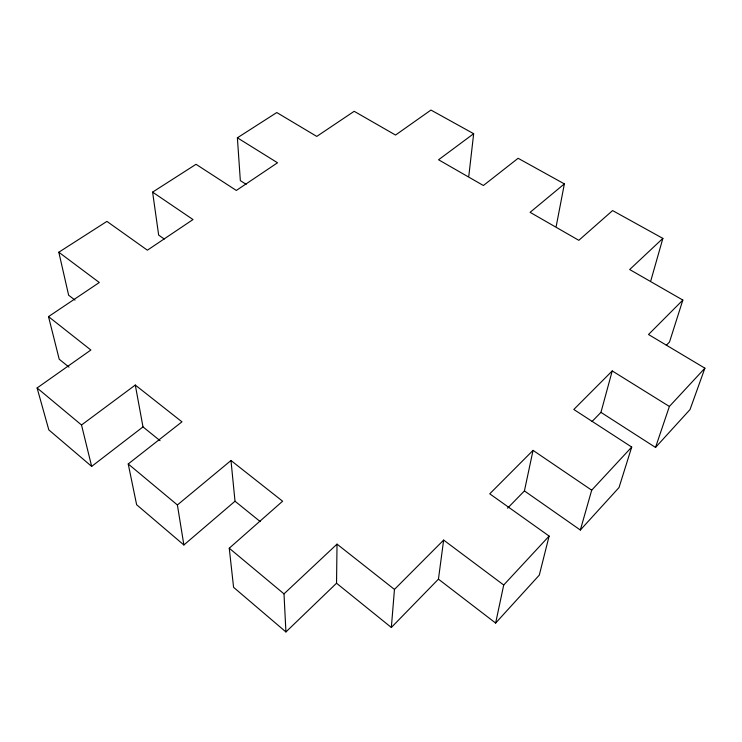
<?xml version="1.0" encoding="UTF-8"?>
<svg xmlns="http://www.w3.org/2000/svg" width="742" height="742" viewBox="0 0 742 742"><rect width="100%" height="100%" fill="white"/><g stroke="black" fill="none" stroke-linecap="round" stroke-linejoin="round"><path stroke-width="1.11" d="M336.534 583.221L337.026 544.127L394.466 589.417L391.34 627.482L336.534 583.221L285.93 631.943L233.582 587.33L229.25 548.217L282.609 501.212L230.985 460.504L177.394 504.968L183.877 544.98L235.01 501.221L230.985 460.504M468.805 176.142L473.665 133.699L430.954 110.057L395.532 135.053L354.175 111.3L316.769 136.417L276.785 112.543L237.384 137.799L240.334 180.603L246.158 184.35M438.439 579.15L443.642 540.074L503.716 585.011L495.637 623.067L438.439 579.15L391.34 627.482M556.212 226.31L564.374 183.895L518.111 158.287L483.385 185.509L438.568 159.771L473.665 133.699M524.418 490.916L533.053 450.366L591.699 490.184L580.346 530.029L524.418 490.916L507.574 508.196M533.053 450.366L489.748 493.82L549.126 536.076L539.295 575.124L495.637 623.067M600.946 412.367L612.233 370.926L669.377 406.458L655.52 447.445L600.946 412.367L592.051 421.493M650.855 280.624L662.875 238.395L612.586 210.57L578.816 240.315L530.094 212.333L564.374 183.895M612.233 370.926L573.807 409.473L631.711 447.055L619.023 487.54L580.346 530.029M662.875 238.395L629.68 269.531L682.844 300.065L669.507 342.006L666.335 345.271M682.844 300.065L648.517 334.512L704.9 368.18L690.032 409.547L655.52 447.445M503.716 585.011L549.126 536.076M591.699 490.184L631.711 447.055M669.377 406.458L704.9 368.18M394.466 589.417L443.642 540.074M285.93 631.943L284 593.878L337.026 544.127M183.877 544.98L136.63 504.727L128.218 463.954L181.948 421.836L135.294 385.052L81.518 424.999L91.665 466.403L142.993 426.9L135.294 385.052M91.665 466.403L48.814 429.887L37.1 387.964L90.867 350.02L48.518 316.621L99.298 282.507L58.813 252.224L106.922 221.394L147.389 250.193L193.013 219.558L152.602 192.122L196.036 164.297L236.336 190.453L277.536 162.776L237.384 137.799M164.251 239.017L158.667 235.112L152.602 192.122M75.007 300.102L68.635 295.205L58.813 252.224M68.997 367.142L59.212 359.23L48.518 316.621M142.993 426.9L160.059 440.683M235.01 501.221L260.201 521.57M37.1 387.964L81.518 424.999M128.218 463.954L177.394 504.968M229.25 548.217L284 593.878"/></g></svg>
